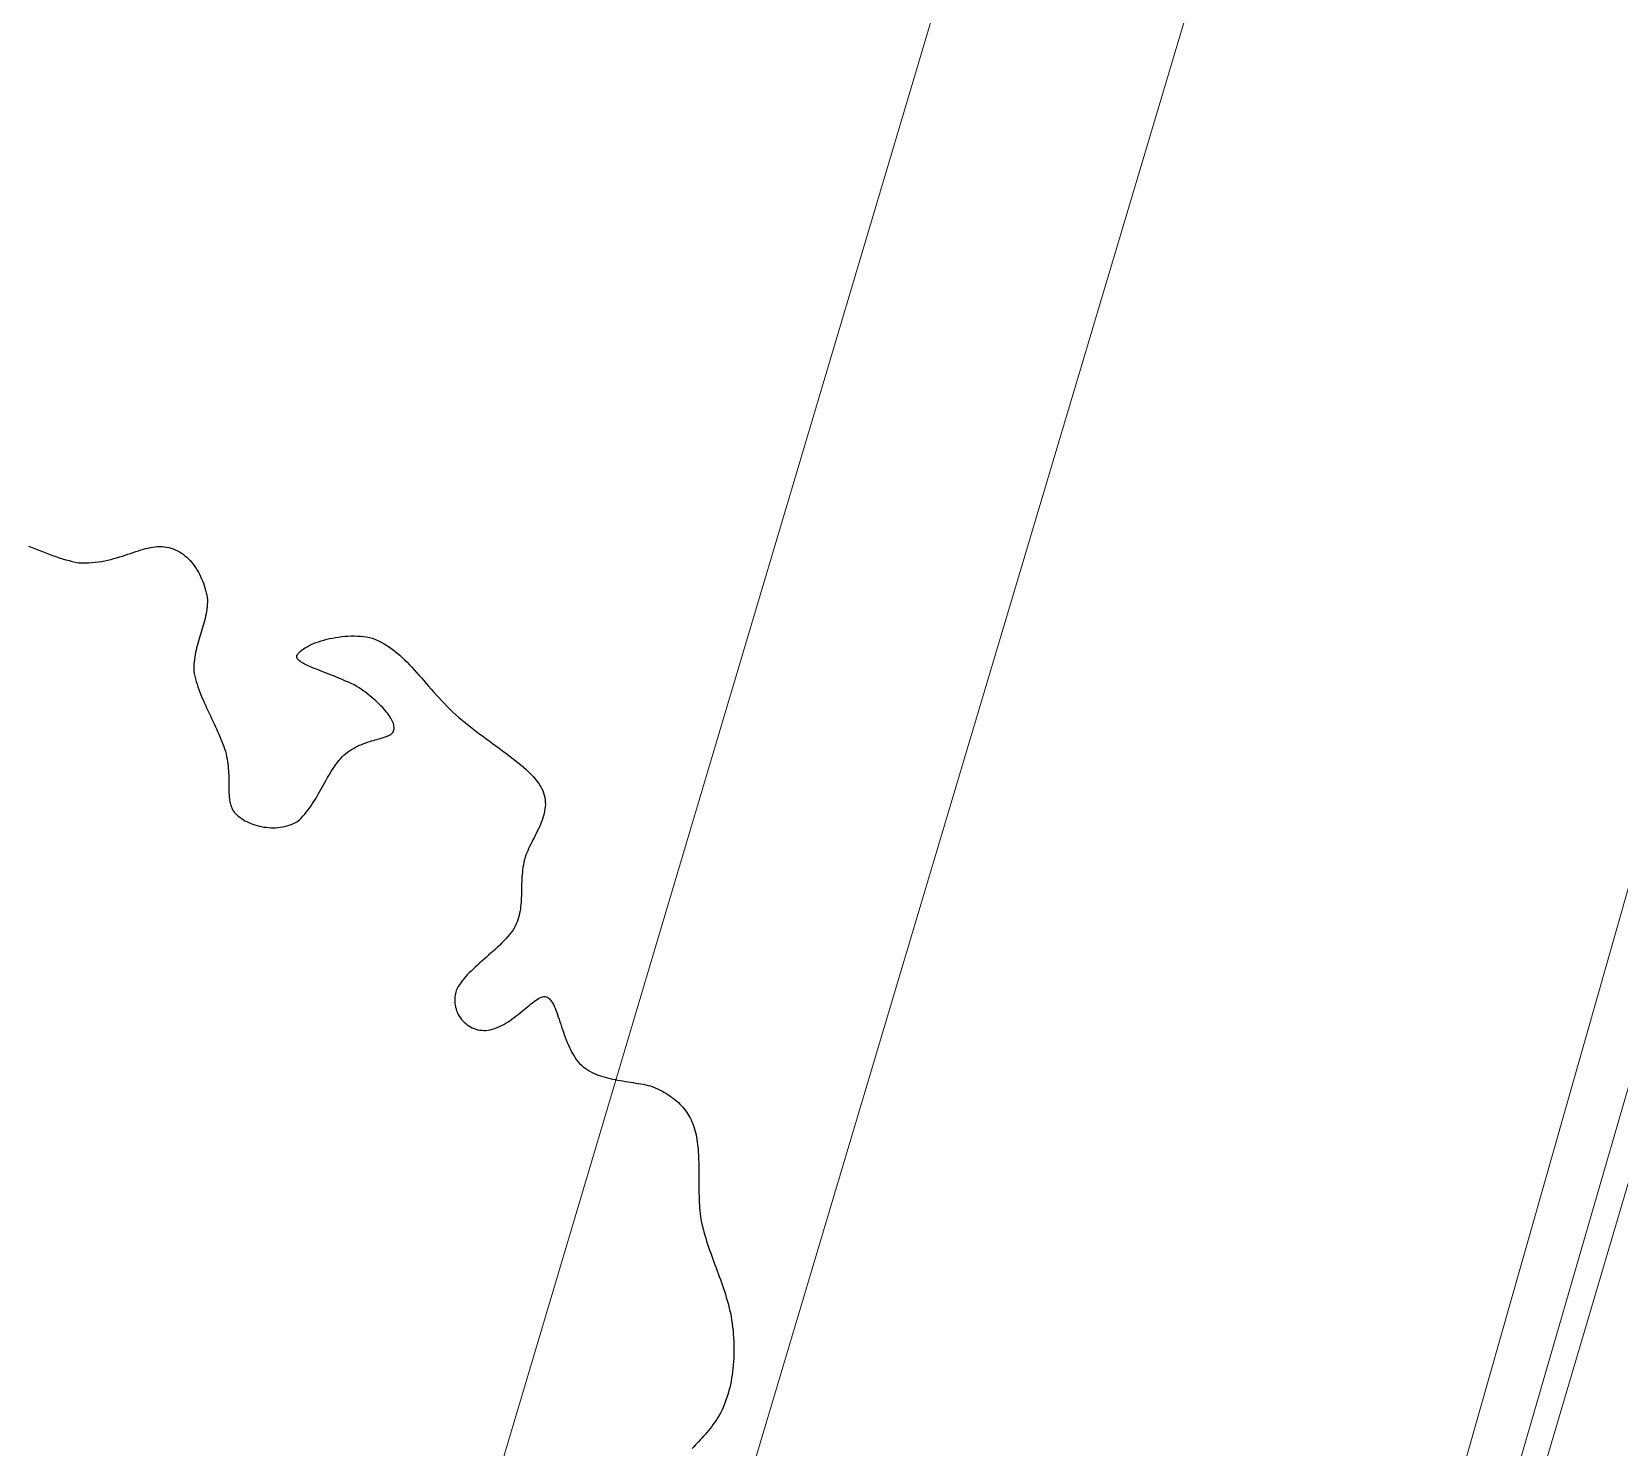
# Model space of a CAD drawing. Header units: metres. Extents: x 507649 to 508899, y 6966965 to 6967377.
# Drawn here: x 507942.71 to 507946.503, y 6967156.104 to 6967159.485 of the extents above; entities that cross this region are included whole.
import ezdxf

# ---------------------------------------------------------------- set-up
doc = ezdxf.new("R2010")
doc.units = ezdxf.units.M
doc.layers.add('C_TEXT_2.5', color=7, linetype='Continuous')
doc.layers.add('mga2020VEG_TREE', color=252, linetype='Continuous')
for name, color, linetype, lineweight in [('C_UG_LINES', 252, 'EXISTING_COMMUNICATIONS', 0), ('E_UG_LINES', 252, 'EXISTING_ELECTRICITY_UG', 0), ('HT_UG_LINES', 252, 'EXISTING_HIGH_VOLTAGE', 0), ('RW_UG_PIPES', 252, 'EXISTING_WAT_RECYCLED', 0), ('W_AG_PIPES_N', 252, 'EXISTING_WATER', 0)]:
    doc.layers.add(name, color=color, linetype=linetype, lineweight=lineweight)
doc.styles.get("Standard").update_dxf_attribs({"font": 'ARIALN.TTF'})
doc.linetypes.add('EXISTING_COMMUNICATIONS', pattern='A,2,-2,2,-2,2,-2,["COMS",Standard,S=2.5,R=0,X=0,Y=-1.25],-9.75,2,-2,2,-2', length=29.75)
doc.linetypes.add('EXISTING_ELECTRICITY_UG', pattern='A,2,-2,2,-2,2,-2,["E-UG",Standard,S=2.5,R=0,X=0,Y=-1.25],-9.15,2,-2,2,-2', length=29.15)
doc.linetypes.add('EXISTING_HIGH_VOLTAGE', pattern='A,2,-2,2,-2,2,-2,["HV",Standard,S=2.5,R=0,X=0,Y=-1.25],-5.9,2,-2,2,-2', length=25.9)
doc.linetypes.add('EXISTING_WAT_RECYCLED', pattern='A,2,-2,2,-2,2,-2,["R",Standard,S=2.5,R=0,X=0,Y=-1.25],-4.4,2,-2,2,-2', length=24.4)
doc.linetypes.add('EXISTING_WATER', pattern='A,2,-2,2,-2,2,-2,["W",Standard,S=2.5,R=0,X=0,Y=-1.25],-4.4,2,-2,2,-2', length=24.4)

# ---------------------------------------------------------------- blocks, each defined once
blk = doc.blocks.new('BAC V TREE')
for p, q in [((6.065, 14.8685), (6.118, 14.8478)), ((6.118, 14.8478), (6.171, 14.827)), ((6.171, 14.827), (6.2239, 14.8065)), ((6.2239, 14.8065), (6.2766, 14.7862)), ((6.2766, 14.7862), (6.3291, 14.7662)), ((6.3291, 14.7662), (6.3813, 14.7468)), ((6.3813, 14.7468), (6.4332, 14.7281)), ((6.4332, 14.7281), (6.4847, 14.7101)), ((6.4847, 14.7101), (6.5358, 14.693)), ((6.5358, 14.693), (6.5864, 14.6768)), ((6.5864, 14.6768), (6.6365, 14.6618)), ((6.6365, 14.6618), (6.686, 14.6481)), ((6.686, 14.6481), (6.7349, 14.6357)), ((7.1874, 14.6357), (7.2352, 14.6449)), ((7.2352, 14.6449), (7.2821, 14.6551)), ((7.2821, 14.6551), (7.3283, 14.6664)), ((7.3283, 14.6664), (7.3737, 14.6784)), ((7.3737, 14.6784), (7.4184, 14.6911)), ((7.4184, 14.6911), (7.4624, 14.7044)), ((7.4624, 14.7044), (7.5057, 14.718)), ((7.5057, 14.718), (7.5483, 14.7318)), ((7.5483, 14.7318), (7.5902, 14.7457)), ((7.5902, 14.7457), (7.6315, 14.7595)), ((7.6315, 14.7595), (7.6722, 14.7731)), ((7.6722, 14.7731), (7.7122, 14.7863)), ((7.7122, 14.7863), (7.7516, 14.799)), ((7.7516, 14.799), (7.7904, 14.811)), ((7.7904, 14.811), (7.8287, 14.8221)), ((7.8287, 14.8221), (7.8663, 14.8323)), ((7.8663, 14.8323), (7.9035, 14.8413)), ((7.9035, 14.8413), (7.9401, 14.8491)), ((7.9401, 14.8491), (7.9761, 14.8554)), ((7.9761, 14.8554), (8.0117, 14.8602)), ((8.0117, 14.8602), (8.0468, 14.8632)), ((8.0468, 14.8632), (8.0814, 14.8644)), ((8.0814, 14.8644), (8.1156, 14.8635)), ((8.1156, 14.8635), (8.1493, 14.8604)), ((8.1493, 14.8604), (8.1851, 14.8555)), ((8.1851, 14.8555), (8.22, 14.8484)), ((8.22, 14.8484), (8.2541, 14.8392)), ((8.2541, 14.8392), (8.2874, 14.828)), ((8.2874, 14.828), (8.3198, 14.8149)), ((8.3198, 14.8149), (8.3513, 14.7999)), ((8.3513, 14.7999), (8.3819, 14.7832)), ((8.3819, 14.7832), (8.4116, 14.7647)), ((8.4116, 14.7647), (8.4404, 14.7446)), ((8.4404, 14.7446), (8.4682, 14.7229)), ((8.4682, 14.7229), (8.4951, 14.6998)), ((8.4951, 14.6998), (8.5211, 14.6753)), ((8.5211, 14.6753), (8.546, 14.6494)), ((8.546, 14.6494), (8.57, 14.6223)), ((6.7349, 14.6357), (6.7831, 14.6249)), ((6.7831, 14.6249), (6.8306, 14.6156)), ((6.8306, 14.6156), (6.8841, 14.6127)), ((6.8841, 14.6127), (6.9368, 14.612)), ((6.9368, 14.612), (6.9886, 14.6133)), ((6.9886, 14.6133), (7.0395, 14.6165)), ((7.0395, 14.6165), (7.0897, 14.6214)), ((7.0897, 14.6214), (7.139, 14.6278)), ((7.139, 14.6278), (7.1874, 14.6357)), ((8.57, 14.6223), (8.593, 14.594)), ((8.593, 14.594), (8.615, 14.5646)), ((8.615, 14.5646), (8.6359, 14.5343)), ((8.6359, 14.5343), (8.6558, 14.5029)), ((8.6558, 14.5029), (8.6746, 14.4707)), ((8.6746, 14.4707), (8.6924, 14.4377)), ((8.6924, 14.4377), (8.7091, 14.4041)), ((8.7091, 14.4041), (8.7247, 14.3697)), ((8.7247, 14.3697), (8.7392, 14.3348)), ((8.7392, 14.3348), (8.7525, 14.2995)), ((8.7525, 14.2995), (8.7648, 14.2637)), ((8.7648, 14.2637), (8.7759, 14.2276)), ((8.7759, 14.2276), (8.7858, 14.1912)), ((8.7858, 14.1912), (8.7945, 14.1547)), ((8.7945, 14.1547), (8.8021, 14.1181)), ((8.8021, 14.1181), (8.8085, 14.0814)), ((8.8086, 13.9362), (8.8044, 13.9004)), ((8.8085, 14.0814), (8.8136, 14.0448)), ((8.8116, 13.9722), (8.8086, 13.9362)), ((8.8133, 14.0084), (8.8116, 13.9722)), ((8.8136, 14.0448), (8.8133, 14.0084)), ((8.7601, 13.6884), (8.7504, 13.6534)), ((8.7693, 13.7234), (8.7601, 13.6884)), ((8.7779, 13.7586), (8.7693, 13.7234)), ((8.7858, 13.7939), (8.7779, 13.7586)), ((8.7929, 13.8292), (8.7858, 13.7939)), ((8.7991, 13.8648), (8.7929, 13.8292)), ((8.8044, 13.9004), (8.7991, 13.8648)), ((8.6874, 13.4446), (8.677, 13.4098)), ((8.698, 13.4793), (8.6874, 13.4446)), ((8.7087, 13.5141), (8.698, 13.4793)), ((8.7194, 13.5489), (8.7087, 13.5141)), ((8.7299, 13.5837), (8.7194, 13.5489)), ((8.7403, 13.6185), (8.7299, 13.5837)), ((8.7504, 13.6534), (8.7403, 13.6185)), ((10.5616, 13.4139), (10.6036, 13.4263)), ((10.6036, 13.4263), (10.647, 13.4378)), ((10.647, 13.4378), (10.6915, 13.4484)), ((10.6915, 13.4484), (10.7369, 13.4579)), ((10.7369, 13.4579), (10.7832, 13.4663)), ((10.7832, 13.4663), (10.8301, 13.4736)), ((10.8301, 13.4736), (10.8776, 13.4796)), ((10.8776, 13.4796), (10.9255, 13.4843)), ((10.9255, 13.4843), (10.9736, 13.4876)), ((10.9736, 13.4876), (11.0218, 13.4894)), ((11.0218, 13.4894), (11.0699, 13.4898)), ((11.0699, 13.4898), (11.1179, 13.4885)), ((11.1179, 13.4885), (11.1654, 13.4856)), ((11.1654, 13.4856), (11.2125, 13.481)), ((11.2125, 13.481), (11.2589, 13.4746)), ((11.2589, 13.4746), (11.3046, 13.4663)), ((11.3046, 13.4663), (11.3492, 13.4561)), ((11.3492, 13.4561), (11.3957, 13.4374)), ((11.3957, 13.4374), (11.4409, 13.4169)), ((8.624, 13.2003), (8.6177, 13.1651)), ((8.6312, 13.2354), (8.624, 13.2003)), ((8.6392, 13.2704), (8.6312, 13.2354)), ((8.6479, 13.3053), (8.6392, 13.2704)), ((8.6572, 13.3402), (8.6479, 13.3053)), ((8.6669, 13.375), (8.6572, 13.3402)), ((8.677, 13.4098), (8.6669, 13.375)), ((10.187, 13.1709), (10.1885, 13.1838)), ((10.1885, 13.1838), (10.1973, 13.2016)), ((10.1973, 13.2016), (10.2094, 13.2195)), ((10.2094, 13.2195), (10.2247, 13.2374)), ((10.2247, 13.2374), (10.2431, 13.2552)), ((10.2431, 13.2552), (10.2644, 13.2729)), ((10.2644, 13.2729), (10.2884, 13.2903)), ((10.2884, 13.2903), (10.315, 13.3075)), ((10.315, 13.3075), (10.344, 13.3243)), ((10.344, 13.3243), (10.3754, 13.3406)), ((10.3754, 13.3406), (10.4089, 13.3565)), ((10.4089, 13.3565), (10.4444, 13.3719)), ((10.4444, 13.3719), (10.4818, 13.3866)), ((10.4818, 13.3866), (10.5209, 13.4006)), ((10.5209, 13.4006), (10.5616, 13.4139)), ((11.4409, 13.4169), (11.485, 13.3944)), ((11.485, 13.3944), (11.5281, 13.3702)), ((11.5281, 13.3702), (11.5702, 13.3443)), ((11.5702, 13.3443), (11.6114, 13.3168)), ((11.6114, 13.3168), (11.6518, 13.2878)), ((11.6518, 13.2878), (11.6914, 13.2572)), ((11.6914, 13.2572), (11.7304, 13.2253)), ((11.7304, 13.2253), (11.7688, 13.1921)), ((11.7688, 13.1921), (11.8067, 13.1576)), ((8.603, 13.023), (8.6025, 12.9871)), ((8.6025, 12.9871), (8.6034, 12.951)), ((8.6048, 13.0587), (8.603, 13.023)), ((8.6034, 12.951), (8.6109, 12.9111)), ((8.608, 13.0943), (8.6048, 13.0587)), ((8.6123, 13.1298), (8.608, 13.0943)), ((8.6177, 13.1651), (8.6123, 13.1298)), ((10.1888, 13.1581), (10.187, 13.1709)), ((10.1937, 13.1454), (10.1888, 13.1581)), ((10.2017, 13.1328), (10.1937, 13.1454)), ((10.2125, 13.1202), (10.2017, 13.1328)), ((10.2262, 13.1077), (10.2125, 13.1202)), ((10.2425, 13.0952), (10.2262, 13.1077)), ((10.2613, 13.0826), (10.2425, 13.0952)), ((10.2825, 13.07), (10.2613, 13.0826)), ((10.306, 13.0573), (10.2825, 13.07)), ((10.3317, 13.0444), (10.306, 13.0573)), ((10.3594, 13.0314), (10.3317, 13.0444)), ((10.3891, 13.0182), (10.3594, 13.0314)), ((10.4205, 13.0048), (10.3891, 13.0182)), ((10.4537, 12.9912), (10.4205, 13.0048)), ((10.4883, 12.9773), (10.4537, 12.9912)), ((10.5244, 12.963), (10.4883, 12.9773)), ((10.5618, 12.9485), (10.5244, 12.963)), ((10.6004, 12.9336), (10.5618, 12.9485)), ((10.6401, 12.9182), (10.6004, 12.9336)), ((11.8067, 13.1576), (11.8442, 13.1219)), ((11.8442, 13.1219), (11.8813, 13.0852)), ((11.8813, 13.0852), (11.9182, 13.0474)), ((11.9182, 13.0474), (11.9549, 13.0087)), ((11.9549, 13.0087), (11.9915, 12.9692)), ((11.9915, 12.9692), (12.0281, 12.9288)), ((8.6109, 12.9111), (8.6198, 12.8711)), ((8.6198, 12.8711), (8.63, 12.8308)), ((8.63, 12.8308), (8.6414, 12.7905)), ((8.6414, 12.7905), (8.6538, 12.75)), ((8.6538, 12.75), (8.6673, 12.7094)), ((8.6673, 12.7094), (8.6816, 12.6687)), ((10.6807, 12.9025), (10.6401, 12.9182)), ((10.7221, 12.8863), (10.6807, 12.9025)), ((10.7642, 12.8696), (10.7221, 12.8863)), ((10.8069, 12.8524), (10.7642, 12.8696)), ((10.85, 12.8346), (10.8069, 12.8524)), ((10.8935, 12.8163), (10.85, 12.8346)), ((10.9372, 12.7974), (10.8935, 12.8163)), ((10.9809, 12.7778), (10.9372, 12.7974)), ((11.0246, 12.7576), (10.9809, 12.7778)), ((11.0681, 12.7367), (11.0246, 12.7576)), ((11.1114, 12.715), (11.0681, 12.7367)), ((11.1468, 12.6913), (11.1114, 12.715)), ((11.1815, 12.6672), (11.1468, 12.6913)), ((12.0281, 12.9288), (12.0647, 12.8877)), ((12.0647, 12.8877), (12.1015, 12.846)), ((12.1015, 12.846), (12.1385, 12.8038)), ((12.1385, 12.8038), (12.1757, 12.761)), ((12.1757, 12.761), (12.2134, 12.7178)), ((12.2134, 12.7178), (12.2515, 12.6743)), ((8.6816, 12.6687), (8.6969, 12.628)), ((8.6969, 12.628), (8.7129, 12.5872)), ((8.7129, 12.5872), (8.7296, 12.5464)), ((8.7296, 12.5464), (8.7469, 12.5055)), ((8.7469, 12.5055), (8.7646, 12.4647)), ((8.7646, 12.4647), (8.7829, 12.4239)), ((11.2154, 12.6429), (11.1815, 12.6672)), ((11.2485, 12.6183), (11.2154, 12.6429)), ((11.2808, 12.5935), (11.2485, 12.6183)), ((11.3122, 12.5686), (11.2808, 12.5935)), ((11.3426, 12.5436), (11.3122, 12.5686)), ((11.372, 12.5185), (11.3426, 12.5436)), ((11.4005, 12.4933), (11.372, 12.5185)), ((11.4278, 12.4682), (11.4005, 12.4933)), ((11.454, 12.4431), (11.4278, 12.4682)), ((12.2515, 12.6743), (12.2901, 12.6305)), ((12.2901, 12.6305), (12.3293, 12.5865)), ((12.3293, 12.5865), (12.3692, 12.5424)), ((12.3692, 12.5424), (12.4099, 12.4983)), ((12.4099, 12.4983), (12.4514, 12.4542)), ((12.4514, 12.4542), (12.4939, 12.4102)), ((8.7829, 12.4239), (8.8014, 12.3832)), ((8.8014, 12.3832), (8.8203, 12.3425)), ((8.8203, 12.3425), (8.8393, 12.3019)), ((8.8393, 12.3019), (8.8584, 12.2614)), ((8.8584, 12.2614), (8.8775, 12.2211)), ((8.8775, 12.2211), (8.8966, 12.1809)), ((11.479, 12.4181), (11.454, 12.4431)), ((11.5028, 12.3933), (11.479, 12.4181)), ((11.5254, 12.3687), (11.5028, 12.3933)), ((11.5466, 12.3443), (11.5254, 12.3687)), ((11.5665, 12.3202), (11.5466, 12.3443)), ((11.585, 12.2963), (11.5665, 12.3202)), ((11.602, 12.2729), (11.585, 12.2963)), ((11.6175, 12.2498), (11.602, 12.2729)), ((11.6315, 12.2272), (11.6175, 12.2498)), ((11.6439, 12.2051), (11.6315, 12.2272)), ((11.6547, 12.1835), (11.6439, 12.2051)), ((12.4939, 12.4102), (12.5373, 12.3664)), ((12.5373, 12.3664), (12.5819, 12.3229)), ((12.5819, 12.3229), (12.6297, 12.2795)), ((12.6297, 12.2795), (12.6786, 12.2367)), ((12.6786, 12.2367), (12.7284, 12.1946)), ((8.8966, 12.1809), (8.9155, 12.1408)), ((8.9155, 12.1408), (8.9341, 12.1009)), ((8.9341, 12.1009), (8.9525, 12.0613)), ((8.9525, 12.0613), (8.9704, 12.0218)), ((8.9704, 12.0218), (8.9878, 11.9826)), ((8.9878, 11.9826), (9.0047, 11.9437)), ((11.5837, 11.9525), (11.6015, 11.9605)), ((11.6015, 11.9605), (11.6176, 11.9688)), ((11.6176, 11.9688), (11.632, 11.9777)), ((11.632, 11.9777), (11.6446, 11.9872)), ((11.6446, 11.9872), (11.6553, 11.9974)), ((11.6638, 12.1625), (11.6547, 12.1835)), ((11.6553, 11.9974), (11.664, 12.0083)), ((11.6712, 12.1421), (11.6638, 12.1625)), ((11.664, 12.0083), (11.6706, 12.0201)), ((11.6706, 12.0201), (11.6766, 12.035)), ((11.6768, 12.1223), (11.6712, 12.1421)), ((11.6766, 12.035), (11.6806, 12.0508)), ((11.6806, 12.1033), (11.6768, 12.1223)), ((11.6825, 12.085), (11.6806, 12.1033)), ((11.6806, 12.0508), (11.6825, 12.0674)), ((11.6825, 12.0674), (11.6825, 12.085)), ((12.7284, 12.1946), (12.779, 12.153)), ((12.779, 12.153), (12.8302, 12.112)), ((12.8302, 12.112), (12.8819, 12.0715)), ((12.8819, 12.0715), (12.9341, 12.0315)), ((12.9341, 12.0315), (12.9864, 11.992)), ((12.9864, 11.992), (13.0389, 11.953)), ((9.0047, 11.9437), (9.0209, 11.905)), ((9.0209, 11.905), (9.0364, 11.8667)), ((9.0364, 11.8667), (9.0511, 11.8286)), ((9.0511, 11.8286), (9.0648, 11.7909)), ((9.0648, 11.7909), (9.0776, 11.7536)), ((9.0776, 11.7536), (9.0892, 11.7166)), ((9.0892, 11.7166), (9.0994, 11.6771)), ((10.9672, 11.7034), (10.9975, 11.7246)), ((10.9975, 11.7246), (11.0282, 11.7442)), ((11.0282, 11.7442), (11.0592, 11.7624)), ((11.0592, 11.7624), (11.0904, 11.7793)), ((11.0904, 11.7793), (11.1217, 11.7949)), ((11.1217, 11.7949), (11.1531, 11.8094)), ((11.1531, 11.8094), (11.1844, 11.8227)), ((11.1844, 11.8227), (11.2155, 11.835)), ((11.2155, 11.835), (11.2464, 11.8465)), ((11.2464, 11.8465), (11.277, 11.8571)), ((11.277, 11.8571), (11.3071, 11.867)), ((11.3071, 11.867), (11.3367, 11.8762)), ((11.3367, 11.8762), (11.3657, 11.8849)), ((11.3657, 11.8849), (11.394, 11.8931)), ((11.394, 11.8931), (11.4215, 11.9009)), ((11.4215, 11.9009), (11.4481, 11.9085)), ((11.4481, 11.9085), (11.4737, 11.9158)), ((11.4737, 11.9158), (11.4982, 11.923)), ((11.4982, 11.923), (11.5215, 11.9302)), ((11.5215, 11.9302), (11.5436, 11.9374)), ((11.5436, 11.9374), (11.5644, 11.9448)), ((11.5644, 11.9448), (11.5837, 11.9525)), ((13.0389, 11.953), (13.0913, 11.9143)), ((13.0913, 11.9143), (13.1436, 11.8761)), ((13.1436, 11.8761), (13.1956, 11.8382)), ((13.1956, 11.8382), (13.2472, 11.8007)), ((13.2472, 11.8007), (13.2982, 11.7634)), ((13.2982, 11.7634), (13.3485, 11.7265)), ((13.3485, 11.7265), (13.398, 11.6898)), ((9.0994, 11.6771), (9.1082, 11.6382)), ((9.1082, 11.6382), (9.1157, 11.6)), ((9.1157, 11.6), (9.1219, 11.5624)), ((9.1219, 11.5624), (9.1271, 11.5254)), ((9.1271, 11.5254), (9.1313, 11.489)), ((9.1313, 11.489), (9.1347, 11.4533)), ((10.7441, 11.4504), (10.766, 11.4831)), ((10.766, 11.4831), (10.7883, 11.5149)), ((10.7883, 11.5149), (10.8111, 11.5457)), ((10.8111, 11.5457), (10.8344, 11.5752)), ((10.8344, 11.5752), (10.8583, 11.6036)), ((10.8583, 11.6036), (10.8829, 11.6305)), ((10.8829, 11.6305), (10.9082, 11.656)), ((10.9082, 11.656), (10.9374, 11.6806)), ((10.9374, 11.6806), (10.9672, 11.7034)), ((13.398, 11.6898), (13.4465, 11.6534)), ((13.4465, 11.6534), (13.4939, 11.6171)), ((13.4939, 11.6171), (13.5401, 11.581)), ((13.5401, 11.581), (13.5849, 11.5451)), ((13.5849, 11.5451), (13.6283, 11.5093)), ((13.6283, 11.5093), (13.67, 11.4736)), ((13.67, 11.4736), (13.71, 11.4379)), ((9.1347, 11.4533), (9.1372, 11.4182)), ((9.1372, 11.4182), (9.1391, 11.3837)), ((9.1391, 11.3837), (9.1405, 11.3498)), ((9.1405, 11.3498), (9.1413, 11.3166)), ((9.1413, 11.3166), (9.1419, 11.284)), ((9.1419, 11.284), (9.1421, 11.252)), ((9.1421, 11.252), (9.1423, 11.2207)), ((10.5982, 11.2029), (10.6187, 11.2395)), ((10.6187, 11.2395), (10.6392, 11.2759)), ((10.6392, 11.2759), (10.6598, 11.3119)), ((10.6598, 11.3119), (10.6805, 11.3475)), ((10.6805, 11.3475), (10.7014, 11.3825)), ((10.7014, 11.3825), (10.7226, 11.4168)), ((10.7226, 11.4168), (10.7441, 11.4504)), ((13.71, 11.4379), (13.748, 11.4023)), ((13.748, 11.4023), (13.784, 11.3667)), ((13.784, 11.3667), (13.8179, 11.3311)), ((13.8179, 11.3311), (13.8495, 11.2955)), ((13.8495, 11.2955), (13.8786, 11.2597)), ((13.8786, 11.2597), (13.9052, 11.2239)), ((9.1423, 11.2207), (9.1424, 11.1899)), ((9.1424, 11.1899), (9.1426, 11.1598)), ((9.1426, 11.1598), (9.1429, 11.1303)), ((9.1429, 11.1303), (9.1435, 11.1015)), ((9.1435, 11.1015), (9.1446, 11.0732)), ((9.1446, 11.0732), (9.1461, 11.0456)), ((9.1461, 11.0456), (9.1482, 11.0186)), ((9.1482, 11.0186), (9.151, 10.9923)), ((9.151, 10.9923), (9.1546, 10.9665)), ((10.4507, 10.9478), (10.4726, 10.9834)), ((10.4726, 10.9834), (10.4941, 11.0194)), ((10.4941, 11.0194), (10.5153, 11.0558)), ((10.5153, 11.0558), (10.5363, 11.0925)), ((10.5363, 11.0925), (10.5571, 11.1293)), ((10.5571, 11.1293), (10.5777, 11.1661)), ((10.5777, 11.1661), (10.5982, 11.2029)), ((13.9052, 11.2239), (13.929, 11.1879)), ((13.929, 11.1879), (13.95, 11.1518)), ((13.95, 11.1518), (13.9667, 11.1155)), ((13.9667, 11.1155), (13.9803, 11.0793)), ((13.9803, 11.0793), (13.991, 11.0433)), ((13.991, 11.0433), (13.9989, 11.0076)), ((13.9989, 11.0076), (14.0041, 10.972)), ((9.1546, 10.9665), (9.1591, 10.9414)), ((9.1591, 10.9414), (9.1647, 10.9169)), ((9.1647, 10.9169), (9.1714, 10.893)), ((9.1714, 10.893), (9.1793, 10.8698)), ((9.1793, 10.8698), (9.1885, 10.8471)), ((9.1885, 10.8471), (9.1992, 10.8251)), ((9.1992, 10.8251), (9.2114, 10.8037)), ((9.2114, 10.8037), (9.2253, 10.7829)), ((9.2253, 10.7829), (9.2441, 10.7616)), ((9.2441, 10.7616), (9.2647, 10.741)), ((9.2647, 10.741), (9.2868, 10.7212)), ((10.282, 10.7193), (10.3082, 10.749)), ((10.3082, 10.749), (10.3335, 10.7799)), ((10.3335, 10.7799), (10.3582, 10.8118)), ((10.3582, 10.8118), (10.3821, 10.8446)), ((10.3821, 10.8446), (10.4055, 10.8783)), ((10.4055, 10.8783), (10.4283, 10.9127)), ((10.4283, 10.9127), (10.4507, 10.9478)), ((13.9888, 10.762), (13.9798, 10.7275)), ((13.9963, 10.7966), (13.9888, 10.762)), ((14.0019, 10.8314), (13.9963, 10.7966)), ((14.0057, 10.8663), (14.0019, 10.8314)), ((14.0041, 10.972), (14.0069, 10.9366)), ((14.0074, 10.9014), (14.0057, 10.8663)), ((14.0069, 10.9366), (14.0074, 10.9014)), ((9.2868, 10.7212), (9.3105, 10.7023)), ((9.3105, 10.7023), (9.3356, 10.6842)), ((9.3356, 10.6842), (9.362, 10.6671)), ((9.362, 10.6671), (9.3896, 10.6509)), ((9.3896, 10.6509), (9.4184, 10.6357)), ((9.4184, 10.6357), (9.4483, 10.6215)), ((9.4483, 10.6215), (9.4791, 10.6084)), ((9.4791, 10.6084), (9.5109, 10.5963)), ((9.5109, 10.5963), (9.5434, 10.5854)), ((9.5434, 10.5854), (9.5767, 10.5756)), ((9.5767, 10.5756), (9.6106, 10.5671)), ((9.6106, 10.5671), (9.645, 10.5597)), ((9.645, 10.5597), (9.6799, 10.5536)), ((9.6799, 10.5536), (9.7152, 10.5489)), ((9.7152, 10.5489), (9.7507, 10.5454)), ((9.7507, 10.5454), (9.7864, 10.5433)), ((9.7864, 10.5433), (9.8223, 10.5427)), ((9.8223, 10.5427), (9.8581, 10.5434)), ((9.8581, 10.5434), (9.8939, 10.5457)), ((9.8939, 10.5457), (9.9296, 10.5494)), ((9.9296, 10.5494), (9.9649, 10.5547)), ((9.9649, 10.5547), (10, 10.5616)), ((10, 10.5616), (10.0346, 10.5701)), ((10.0346, 10.5701), (10.0687, 10.5803)), ((10.0687, 10.5803), (10.1023, 10.5921)), ((10.1023, 10.5921), (10.1351, 10.6056)), ((10.1351, 10.6056), (10.1672, 10.6209)), ((10.1672, 10.6209), (10.1984, 10.638)), ((10.1984, 10.638), (10.2272, 10.6637)), ((10.2272, 10.6637), (10.2551, 10.6908)), ((10.2551, 10.6908), (10.282, 10.7193)), ((13.9001, 10.5233), (13.8839, 10.4896)), ((13.9157, 10.5571), (13.9001, 10.5233)), ((13.9306, 10.5909), (13.9157, 10.5571)), ((13.9446, 10.6249), (13.9306, 10.5909)), ((13.9575, 10.659), (13.9446, 10.6249)), ((13.9693, 10.6932), (13.9575, 10.659)), ((13.9798, 10.7275), (13.9693, 10.6932)), ((13.7662, 10.2559), (13.7506, 10.2227)), ((13.7825, 10.2891), (13.7662, 10.2559)), ((13.7992, 10.3224), (13.7825, 10.2891)), ((13.8161, 10.3557), (13.7992, 10.3224)), ((13.8332, 10.3891), (13.8161, 10.3557)), ((13.8503, 10.4225), (13.8332, 10.3891)), ((13.8673, 10.456), (13.8503, 10.4225)), ((13.8839, 10.4896), (13.8673, 10.456)), ((13.6775, 10.0121), (13.67, 9.9736)), ((13.6863, 10.051), (13.6775, 10.0121)), ((13.6965, 10.0903), (13.6863, 10.051)), ((13.7084, 10.1234), (13.6965, 10.0903)), ((13.7215, 10.1565), (13.7084, 10.1234)), ((13.7356, 10.1896), (13.7215, 10.1565)), ((13.7506, 10.2227), (13.7356, 10.1896)), ((13.6479, 9.7862), (13.6458, 9.7497)), ((13.6507, 9.823), (13.6479, 9.7862)), ((13.6541, 9.8602), (13.6507, 9.823)), ((13.6585, 9.8976), (13.6541, 9.8602)), ((13.6637, 9.9355), (13.6585, 9.8976)), ((13.67, 9.9736), (13.6637, 9.9355)), ((13.6397, 9.5361), (13.6387, 9.5013)), ((13.6405, 9.5711), (13.6397, 9.5361)), ((13.6412, 9.6063), (13.6405, 9.5711)), ((13.642, 9.6418), (13.6412, 9.6063)), ((13.6429, 9.6775), (13.642, 9.6418)), ((13.6442, 9.7134), (13.6429, 9.6775)), ((13.6458, 9.7497), (13.6442, 9.7134)), ((13.6232, 9.2964), (13.618, 9.2628)), ((13.6275, 9.3302), (13.6232, 9.2964)), ((13.631, 9.3641), (13.6275, 9.3302)), ((13.6337, 9.3982), (13.631, 9.3641)), ((13.6359, 9.4324), (13.6337, 9.3982)), ((13.6375, 9.4668), (13.6359, 9.4324)), ((13.6387, 9.5013), (13.6375, 9.4668)), ((13.5452, 9.0298), (13.5283, 8.9967)), ((13.5602, 9.0629), (13.5452, 9.0298)), ((13.5735, 9.096), (13.5602, 9.0629)), ((13.5852, 9.1292), (13.5735, 9.096)), ((13.5954, 9.1625), (13.5852, 9.1292)), ((13.6042, 9.1958), (13.5954, 9.1625)), ((13.6116, 9.2293), (13.6042, 9.1958)), ((13.618, 9.2628), (13.6116, 9.2293)), ((13.3687, 8.8028), (13.3374, 8.771)), ((13.3988, 8.8347), (13.3687, 8.8028)), ((13.4278, 8.8667), (13.3988, 8.8347)), ((13.4554, 8.8989), (13.4278, 8.8667)), ((13.4814, 8.9313), (13.4554, 8.8989)), ((13.5058, 8.9639), (13.4814, 8.9313)), ((13.5283, 8.9967), (13.5058, 8.9639)), ((13.1004, 8.5528), (13.0657, 8.5221)), ((13.1352, 8.5836), (13.1004, 8.5528)), ((13.1699, 8.6145), (13.1352, 8.5836)), ((13.2044, 8.6455), (13.1699, 8.6145)), ((13.2386, 8.6767), (13.2044, 8.6455)), ((13.2722, 8.708), (13.2386, 8.6767)), ((13.3052, 8.7394), (13.2722, 8.708)), ((13.3374, 8.771), (13.3052, 8.7394)), ((12.8369, 8.3098), (12.8081, 8.2797)), ((12.8671, 8.3399), (12.8369, 8.3098)), ((12.8983, 8.3701), (12.8671, 8.3399)), ((12.9305, 8.4003), (12.8983, 8.3701)), ((12.9634, 8.4306), (12.9305, 8.4003)), ((12.9971, 8.461), (12.9634, 8.4306)), ((13.0312, 8.4915), (12.9971, 8.461)), ((13.0657, 8.5221), (13.0312, 8.4915)), ((12.6526, 8.0707), (12.6388, 8.0409)), ((12.6688, 8.1004), (12.6526, 8.0707)), ((12.6872, 8.1302), (12.6688, 8.1004)), ((12.7077, 8.1601), (12.6872, 8.1302)), ((12.7302, 8.1899), (12.7077, 8.1601)), ((12.7545, 8.2198), (12.7302, 8.1899)), ((12.7805, 8.2498), (12.7545, 8.2198)), ((12.8081, 8.2797), (12.7805, 8.2498)), ((12.6145, 7.9113), (12.6142, 7.8795)), ((12.6142, 7.8795), (12.6161, 7.848)), ((12.617, 7.9435), (12.6145, 7.9113)), ((12.6161, 7.848), (12.6202, 7.8171)), ((12.6218, 7.9758), (12.617, 7.9435)), ((12.6202, 7.8171), (12.6262, 7.7867)), ((12.6291, 8.0083), (12.6218, 7.9758)), ((12.6388, 8.0409), (12.6291, 8.0083)), ((13.7322, 7.7911), (13.7587, 7.8127)), ((13.7587, 7.8127), (13.7845, 7.8335)), ((13.7845, 7.8335), (13.8097, 7.853)), ((13.8097, 7.853), (13.8342, 7.8712)), ((13.8342, 7.8712), (13.858, 7.8879)), ((13.858, 7.8879), (13.8811, 7.9029)), ((13.8811, 7.9029), (13.9034, 7.9161)), ((13.9034, 7.9161), (13.925, 7.9272)), ((13.925, 7.9272), (13.9459, 7.936)), ((13.9459, 7.936), (13.966, 7.9425)), ((13.966, 7.9425), (13.9854, 7.9463)), ((13.9854, 7.9463), (14.004, 7.9474)), ((14.004, 7.9474), (14.0217, 7.9456)), ((14.0217, 7.9456), (14.0394, 7.9369)), ((14.0394, 7.9369), (14.0562, 7.925)), ((14.0562, 7.925), (14.0723, 7.9103)), ((14.0723, 7.9103), (14.0876, 7.8927)), ((14.0876, 7.8927), (14.1023, 7.8725)), ((14.1023, 7.8725), (14.1165, 7.8498)), ((14.1165, 7.8498), (14.1301, 7.8248)), ((14.1301, 7.8248), (14.1434, 7.7977)), ((12.6262, 7.7867), (12.6343, 7.7569)), ((12.6343, 7.7569), (12.6442, 7.7279)), ((12.6442, 7.7279), (12.6559, 7.6997)), ((12.6559, 7.6997), (12.6694, 7.6724)), ((12.6694, 7.6724), (12.6845, 7.646)), ((12.6845, 7.646), (12.7012, 7.6208)), ((12.7012, 7.6208), (12.7195, 7.5967)), ((12.7195, 7.5967), (12.7392, 7.5739)), ((12.7392, 7.5739), (12.7603, 7.5524)), ((13.4344, 7.5599), (13.4667, 7.5815)), ((13.4667, 7.5815), (13.4985, 7.6039)), ((13.4985, 7.6039), (13.5297, 7.627)), ((13.5297, 7.627), (13.5604, 7.6505)), ((13.5604, 7.6505), (13.5905, 7.6742)), ((13.5905, 7.6742), (13.62, 7.6981)), ((13.62, 7.6981), (13.649, 7.7219)), ((13.649, 7.7219), (13.6774, 7.7455)), ((13.6774, 7.7455), (13.7051, 7.7686)), ((13.7051, 7.7686), (13.7322, 7.7911)), ((14.1434, 7.7977), (14.1563, 7.7686)), ((14.1563, 7.7686), (14.169, 7.7376)), ((14.169, 7.7376), (14.1815, 7.7049)), ((14.1815, 7.7049), (14.1939, 7.6708)), ((14.1939, 7.6708), (14.2062, 7.6353)), ((14.2062, 7.6353), (14.2186, 7.5986)), ((14.2186, 7.5986), (14.2311, 7.5609)), ((12.7603, 7.5524), (12.7827, 7.5322)), ((12.7827, 7.5322), (12.8063, 7.5136)), ((12.8063, 7.5136), (12.8311, 7.4966)), ((12.8311, 7.4966), (12.8569, 7.4813)), ((12.8569, 7.4813), (12.8838, 7.4677)), ((12.8838, 7.4677), (12.9116, 7.4559)), ((12.9116, 7.4559), (12.9403, 7.446)), ((12.9403, 7.446), (12.9697, 7.4382)), ((12.9697, 7.4382), (12.9999, 7.4325)), ((12.9999, 7.4325), (13.0307, 7.4289)), ((13.0307, 7.4289), (13.0621, 7.4276)), ((13.0621, 7.4276), (13.094, 7.4286)), ((13.094, 7.4286), (13.1264, 7.4321)), ((13.1264, 7.4321), (13.159, 7.4381)), ((13.159, 7.4381), (13.195, 7.4467)), ((13.195, 7.4467), (13.2306, 7.4575)), ((13.2306, 7.4575), (13.2657, 7.4705)), ((13.2657, 7.4705), (13.3004, 7.4853)), ((13.3004, 7.4853), (13.3346, 7.5018)), ((13.3346, 7.5018), (13.3683, 7.5199)), ((13.3683, 7.5199), (13.4016, 7.5393)), ((13.4016, 7.5393), (13.4344, 7.5599)), ((14.2311, 7.5609), (14.2438, 7.5223)), ((14.2438, 7.5223), (14.2567, 7.483)), ((14.2567, 7.483), (14.27, 7.4431)), ((14.27, 7.4431), (14.2837, 7.4029)), ((14.2837, 7.4029), (14.2979, 7.3624)), ((14.2979, 7.3624), (14.3126, 7.3219)), ((14.3126, 7.3219), (14.328, 7.2814)), ((14.328, 7.2814), (14.344, 7.2412)), ((14.344, 7.2412), (14.3609, 7.2015)), ((14.3609, 7.2015), (14.3786, 7.1623)), ((14.3786, 7.1623), (14.3972, 7.1238)), ((14.3972, 7.1238), (14.4168, 7.0862)), ((14.4168, 7.0862), (14.4375, 7.0497)), ((14.4375, 7.0497), (14.4594, 7.0145)), ((14.4594, 7.0145), (14.4824, 6.9805)), ((14.4824, 6.9805), (14.5068, 6.9482)), ((14.5068, 6.9482), (14.533, 6.9198)), ((14.533, 6.9198), (14.5605, 6.8935)), ((14.5605, 6.8935), (14.5891, 6.869)), ((14.5891, 6.869), (14.6188, 6.8462)), ((14.6188, 6.8462), (14.6496, 6.8251)), ((14.6496, 6.8251), (14.6814, 6.8057)), ((14.6814, 6.8057), (14.7141, 6.7877)), ((14.7141, 6.7877), (14.7477, 6.7711)), ((14.7477, 6.7711), (14.7821, 6.7559)), ((14.7821, 6.7559), (14.8173, 6.7419)), ((14.8173, 6.7419), (14.8532, 6.7291)), ((14.8532, 6.7291), (14.8897, 6.7173)), ((14.8897, 6.7173), (14.9267, 6.7064)), ((14.9267, 6.7064), (14.9643, 6.6965)), ((14.9643, 6.6965), (15.0024, 6.6873)), ((15.0024, 6.6873), (15.0409, 6.6788)), ((15.0409, 6.6788), (15.0797, 6.6709)), ((15.0797, 6.6709), (15.1187, 6.6636)), ((15.1187, 6.6636), (15.158, 6.6567)), ((15.158, 6.6567), (15.1975, 6.6501)), ((15.1975, 6.6501), (15.237, 6.6437)), ((15.237, 6.6437), (15.2766, 6.6375)), ((15.2766, 6.6375), (15.3162, 6.6314)), ((15.3162, 6.6314), (15.3557, 6.6253)), ((15.3557, 6.6253), (15.395, 6.619)), ((15.395, 6.619), (15.4342, 6.6126)), ((15.4342, 6.6126), (15.473, 6.6059)), ((15.473, 6.6059), (15.5116, 6.5988)), ((15.5116, 6.5988), (15.5498, 6.5912)), ((15.5498, 6.5912), (15.5875, 6.583)), ((15.5875, 6.583), (15.6248, 6.5743)), ((15.6248, 6.5743), (15.6609, 6.5598)), ((15.6609, 6.5598), (15.6961, 6.5449)), ((15.6961, 6.5449), (15.7305, 6.5293)), ((15.7305, 6.5293), (15.7641, 6.5132)), ((15.7641, 6.5132), (15.7968, 6.4964)), ((15.7968, 6.4964), (15.8286, 6.4791)), ((15.8286, 6.4791), (15.8595, 6.4611)), ((15.8595, 6.4611), (15.8896, 6.4425)), ((15.8896, 6.4425), (15.9188, 6.4233)), ((15.9188, 6.4233), (15.9471, 6.4035)), ((15.9471, 6.4035), (15.9745, 6.383)), ((15.9745, 6.383), (16.001, 6.3618)), ((16.001, 6.3618), (16.0266, 6.34)), ((16.0266, 6.34), (16.0513, 6.3175)), ((16.0513, 6.3175), (16.075, 6.2943)), ((16.075, 6.2943), (16.0978, 6.2705)), ((16.0978, 6.2705), (16.1197, 6.2459)), ((16.1197, 6.2459), (16.1407, 6.2207)), ((16.1407, 6.2207), (16.1607, 6.1947)), ((16.1607, 6.1947), (16.1797, 6.168)), ((16.1797, 6.168), (16.1978, 6.1406)), ((16.1978, 6.1406), (16.2149, 6.1124)), ((16.2149, 6.1124), (16.2311, 6.0836)), ((16.2311, 6.0836), (16.2463, 6.0539)), ((16.2463, 6.0539), (16.2605, 6.0235)), ((16.2605, 6.0235), (16.2737, 5.9923)), ((16.2737, 5.9923), (16.2859, 5.9604)), ((16.2859, 5.9604), (16.2971, 5.9276)), ((16.2971, 5.9276), (16.3073, 5.8941)), ((16.3073, 5.8941), (16.3164, 5.8597)), ((16.3164, 5.8597), (16.3246, 5.8246)), ((16.3246, 5.8246), (16.3314, 5.7878)), ((16.3314, 5.7878), (16.3375, 5.7505)), ((16.3375, 5.7505), (16.3428, 5.7126)), ((16.3428, 5.7126), (16.3473, 5.6742)), ((16.3473, 5.6742), (16.3513, 5.6352)), ((16.3513, 5.6352), (16.3546, 5.5958)), ((16.3546, 5.5958), (16.3573, 5.5558)), ((16.3573, 5.5558), (16.3596, 5.5155)), ((16.3596, 5.5155), (16.3614, 5.4748)), ((16.3614, 5.4748), (16.3628, 5.4336)), ((16.3628, 5.4336), (16.3639, 5.3921)), ((16.3639, 5.3921), (16.3647, 5.3503)), ((16.3647, 5.3503), (16.3653, 5.3082)), ((16.3653, 5.3082), (16.3657, 5.2657)), ((16.3657, 5.2657), (16.3659, 5.2231)), ((16.3659, 5.2231), (16.3661, 5.1802)), ((16.3661, 5.1802), (16.3663, 5.1371)), ((16.3663, 5.1371), (16.3665, 5.0938)), ((16.3665, 5.0938), (16.3668, 5.0503)), ((16.3668, 5.0503), (16.3672, 5.0068)), ((16.3672, 5.0068), (16.3678, 4.9631)), ((16.3678, 4.9631), (16.3686, 4.9193)), ((16.3686, 4.9193), (16.3698, 4.8755)), ((16.3698, 4.8755), (16.3713, 4.8317)), ((16.3713, 4.8317), (16.3732, 4.7879)), ((16.3732, 4.7879), (16.3756, 4.7441)), ((16.3756, 4.7441), (16.3784, 4.7004)), ((16.3784, 4.7004), (16.3819, 4.6567)), ((16.3819, 4.6567), (16.3859, 4.6131)), ((16.3859, 4.6131), (16.3906, 4.5697)), ((16.3906, 4.5697), (16.3961, 4.5264)), ((16.3961, 4.5264), (16.407, 4.4764)), ((16.407, 4.4764), (16.4186, 4.427)), ((16.4186, 4.427), (16.4309, 4.3782)), ((16.4309, 4.3782), (16.4439, 4.33)), ((16.4439, 4.33), (16.4574, 4.2822)), ((16.4574, 4.2822), (16.4715, 4.2349)), ((16.4715, 4.2349), (16.4861, 4.1881)), ((16.4861, 4.1881), (16.5011, 4.1416)), ((16.5011, 4.1416), (16.5165, 4.0954)), ((16.5165, 4.0954), (16.5322, 4.0496)), ((16.5322, 4.0496), (16.5482, 4.004)), ((16.5482, 4.004), (16.5645, 3.9587)), ((16.5645, 3.9587), (16.5809, 3.9135)), ((16.5809, 3.9135), (16.5975, 3.8685)), ((16.5975, 3.8685), (16.6141, 3.8236)), ((16.6141, 3.8236), (16.6308, 3.7788)), ((16.6308, 3.7788), (16.6475, 3.7339)), ((16.6475, 3.7339), (16.6641, 3.6891)), ((16.6641, 3.6891), (16.6805, 3.6442)), ((16.6805, 3.6442), (16.6968, 3.5992)), ((16.6968, 3.5992), (16.7129, 3.5541)), ((16.7129, 3.5541), (16.7288, 3.5087)), ((16.7288, 3.5087), (16.7442, 3.4632)), ((16.7442, 3.4632), (16.7594, 3.4174)), ((16.7594, 3.4174), (16.7741, 3.3713)), ((16.7741, 3.3713), (16.7883, 3.3249)), ((16.7883, 3.3249), (16.802, 3.2781)), ((16.802, 3.2781), (16.8151, 3.2309)), ((16.8151, 3.2309), (16.8276, 3.1832)), ((16.8276, 3.1832), (16.8395, 3.135)), ((16.8395, 3.135), (16.8506, 3.0863)), ((16.8506, 3.0863), (16.8609, 3.032)), ((16.8609, 3.032), (16.8702, 2.9776)), ((16.8702, 2.9776), (16.8783, 2.9232)), ((16.8783, 2.9232), (16.8855, 2.8688)), ((16.8855, 2.8688), (16.8915, 2.8144)), ((16.8915, 2.8144), (16.8965, 2.7602)), ((16.8965, 2.7602), (16.9005, 2.706)), ((16.9005, 2.706), (16.9034, 2.6521)), ((16.9034, 2.6521), (16.9053, 2.5983)), ((16.906, 2.4916), (16.9049, 2.4388)), ((16.9053, 2.5983), (16.9062, 2.5448)), ((16.9062, 2.5448), (16.906, 2.4916)), ((16.8905, 2.2317), (16.8844, 2.1812)), ((16.8955, 2.2828), (16.8905, 2.2317)), ((16.8996, 2.3343), (16.8955, 2.2828)), ((16.9027, 2.3863), (16.8996, 2.3343)), ((16.9049, 2.4388), (16.9027, 2.3863)), ((16.8509, 1.9858), (16.8402, 1.9387)), ((16.8607, 2.0336), (16.8509, 1.9858)), ((16.8695, 2.0821), (16.8607, 2.0336)), ((16.8775, 2.1314), (16.8695, 2.0821)), ((16.8844, 2.1812), (16.8775, 2.1314)), ((16.7732, 1.7165), (16.7572, 1.675)), ((16.7884, 1.7591), (16.7732, 1.7165)), ((16.8027, 1.8026), (16.7884, 1.7591)), ((16.8161, 1.8471), (16.8027, 1.8026)), ((16.8286, 1.8925), (16.8161, 1.8471)), ((16.8402, 1.9387), (16.8286, 1.8925)), ((16.6593, 1.4801), (16.636, 1.4437)), ((16.6819, 1.5179), (16.6593, 1.4801)), ((16.7039, 1.557), (16.6819, 1.5179)), ((16.7225, 1.5952), (16.7039, 1.557)), ((16.7403, 1.6345), (16.7225, 1.5952)), ((16.7572, 1.675), (16.7403, 1.6345)), ((16.4883, 1.2479), (16.4629, 1.2184)), ((16.5136, 1.2782), (16.4883, 1.2479)), ((16.5387, 1.3093), (16.5136, 1.2782)), ((16.5635, 1.3413), (16.5387, 1.3093)), ((16.5881, 1.3744), (16.5635, 1.3413)), ((16.6123, 1.4084), (16.5881, 1.3744)), ((16.636, 1.4437), (16.6123, 1.4084)), ((16.2879, 1.0264), (16.2641, 1.0001)), ((16.3121, 1.0528), (16.2879, 1.0264)), ((16.3367, 1.0794), (16.3121, 1.0528)), ((16.3616, 1.1063), (16.3367, 1.0794)), ((16.3868, 1.1336), (16.3616, 1.1063)), ((16.4121, 1.1613), (16.3868, 1.1336)), ((16.4374, 1.1896), (16.4121, 1.1613)), ((16.4629, 1.2184), (16.4374, 1.1896))]:
    blk.add_line(p, q)
blk = doc.blocks.new('XE_SURVEY')
at = {"layer": 'C_UG_LINES', "flags": 128}
blk.add_lwpolyline([(507945.1988, 6967152.394), (507949.1057, 6967165.8605)], dxfattribs=at)
at = {"layer": 'E_UG_LINES', "flags": 128}
blk.add_lwpolyline([(507948.9784, 6967166.0639), (507945.0946, 6967152.4134), (507945.0387, 6967151.6996), (507943.824, 6967145.8785)], dxfattribs=at)
at = {"layer": 'HT_UG_LINES', "flags": 128}
blk.add_lwpolyline([(507949.1809, 6967165.7404), (507946.312, 6967156.0157), (507945.7461, 6967154.0975), (507945.6046, 6967153.6179), (507944.8417, 6967150.8496), (507943.5995, 6967145.4917), (507943.0349, 6967143.0563), (507941.3456, 6967137.5771), (507941.0806, 6967136.7176), (507937.3218, 6967130.5298), (507932.2371, 6967127.1114), (507931.3813, 6967126.6171), (507926.9574, 6967125.7927), (507926.4656, 6967125.813), (507922.0374, 6967126.6139), (507921.564, 6967126.7434), (507919.0137, 6967128.8222), (507914.7567, 6967133.6032), (507913.4917, 6967138.7585), (507912.8959, 6967141.1865), (507912.7858, 6967141.8366), (507911.2009, 6967151.5486), (507911.1135, 6967152.0403), (507909.8044, 6967157.0325), (507909.388, 6967158.6203), (507908.6321, 6967159.963), (507907.1604, 6967162.5772), (507906.9151, 6967163.0129), (507906.789, 6967163.2369), (507906.4754, 6967163.7941), (507906.1607, 6967164.3531), (507905.934, 6967164.7557), (507905.6887, 6967165.1914), (507905.4784, 6967165.565), (507905.2725, 6967165.9308), (507905.05, 6967166.326), (507904.7421, 6967166.8728), (507904.2743, 6967167.7039), (507903.4812, 6967169.1127), (507902.2547, 6967171.2913), (507901.0283, 6967173.4698), (507899.5566, 6967176.084), (507896.4111, 6967181.0086), (507895.2434, 6967182.8209), (507894.4105, 6967184.1137), (507894.1676, 6967184.4906), (507893.619, 6967185.3421), (507891.9607, 6967187.9156), (507891.1812, 6967189.1255), (507890.1968, 6967190.6532), (507889.1002, 6967192.3552), (507888.8509, 6967192.742), (507888.6301, 6967193.0848), (507888.473, 6967193.3285), (507888.2145, 6967193.7565), (507887.9175, 6967194.2489), (507887.5759, 6967194.8151), (507887.1814, 6967195.4691), (507877.4884, 6967211.5372), (507877.139, 6967212.1165), (507876.9146, 6967212.4884), (507876.7074, 6967212.8318), (507876.5924, 6967213.0225)], dxfattribs=at)
at = {"layer": 'RW_UG_PIPES', "flags": 128}
blk.add_lwpolyline([(507947.406, 6967168.0746), (507945.41, 6967161.3652), (507943.4853, 6967154.8954), (507942.3357, 6967149.7752), (507941.1992, 6967144.2673), (507941.0981, 6967143.7776), (507940.9971, 6967143.2879), (507940.9853, 6967143.1157), (507940.9853, 6967142.6169), (507940.3695, 6967134.1368), (507939.574, 6967127.4746), (507939.4467, 6967126.4827), (507939.5215, 6967125.8773), (507939.7232, 6967125.3803), (507944.2263, 6967117.7106), (507947.2903, 6967112.5519), (507950.3543, 6967107.3933), (507950.8649, 6967106.5335), (507951.0647, 6967105.8804), (507951.08, 6967104.5806), (507950.9991, 6967103.5839), (507950.7999, 6967100.991), (507951.9834, 6967101.8422)], dxfattribs=at)
at = {"layer": 'W_AG_PIPES_N', "flags": 128}
blk.add_lwpolyline([(507947.923, 6967167.7497), (507947.0944, 6967164.9732), (507945.6645, 6967160.1821), (507944.0915, 6967154.9118), (507943.5747, 6967153.1802), (507942.9957, 6967150.0402), (507921.3914, 6967156.3246), (507918.5214, 6967157.198), (507914.5257, 6967160.1926), (507914.2584, 6967160.6141), (507907.6585, 6967171.2298), (507897.8907, 6967186.9409), (507887.3157, 6967203.9502), (507879.3001, 6967216.6281), (507862.6221, 6967243.3506), (507843.5742, 6967273.8986), (507839.255, 6967280.8829), (507842.1443, 6967293.8616), (507861.1538, 6967305.6471), (507861.476, 6967305.834)], dxfattribs=at)
at = {"layer": 'mga2020VEG_TREE', "xscale": 0.1554417355589352, "yscale": 0.1554417355589352, "zscale": 0.1554417355589352, "rotation": 0.001583333339407246}
blk.add_blockref('BAC V TREE', (507941.76, 6967155.9451, 4.6985), dxfattribs=at)

msp = doc.modelspace()

# ---------------------------------------------------------------- block references
at = {"layer": 'C_TEXT_2.5'}
msp.add_blockref('XE_SURVEY', (0, 0), dxfattribs=at)

doc.saveas('drawing.dxf')
